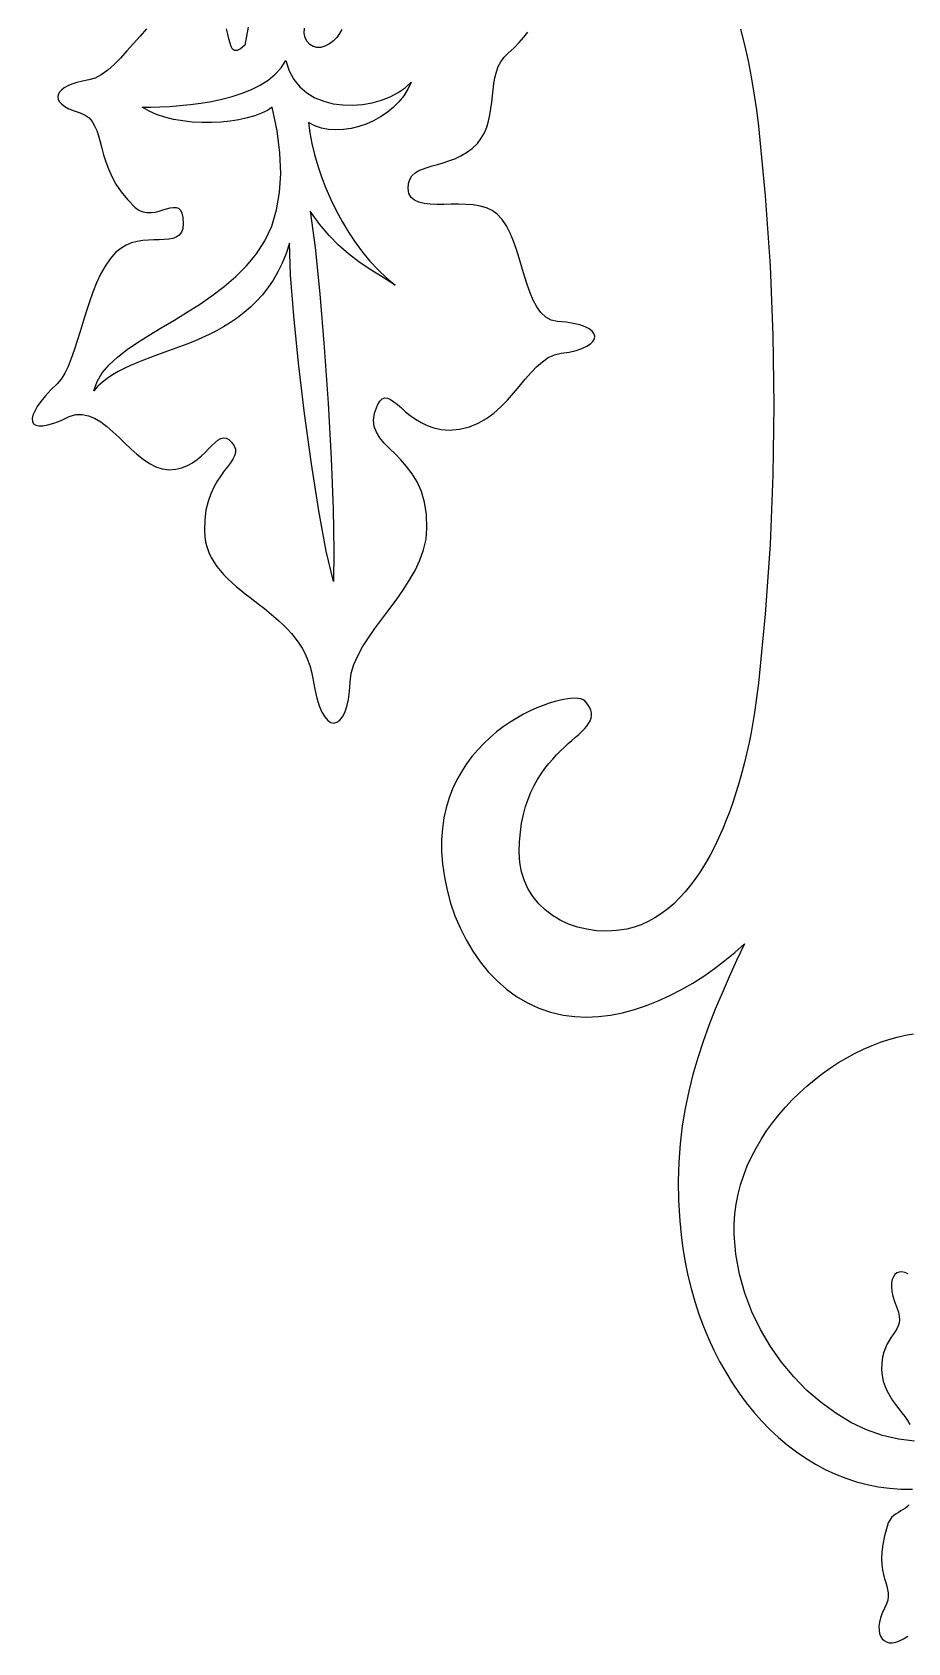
# Model space of a CAD drawing. Header units: metres. Extents: x -4.7 to 3.4, y -8.5 to 1.9.
# Drawn here: x -4.71 to -1.53, y -8.02 to -2.15 of the extents above; entities that cross this region are included whole.
import ezdxf

# ---------------------------------------------------------------- set-up
doc = ezdxf.new("R2010")
doc.units = ezdxf.units.M

msp = doc.modelspace()

# ---------------------------------------------------------------- linework, layer by layer
at = {"layer": 'BFLORSH.PLT', "color": 7}
for points in [[(-4.298, -2.1362), (-4.3221, -2.163), (-4.3459, -2.1903), (-4.3696, -2.2171), (-4.3932, -2.2428), (-4.4166, -2.2663), (-4.4398, -2.2869), (-4.463, -2.3038), (-4.4859, -2.316), (-4.5088, -2.3227), (-4.5314, -2.327), (-4.5518, -2.3321), (-4.5698, -2.338), (-4.5852, -2.3447), (-4.5981, -2.3519), (-4.6083, -2.3596), (-4.6156, -2.3677), (-4.6201, -2.3762), (-4.6216, -2.3848), (-4.62, -2.3936), (-4.6152, -2.4023), (-4.6071, -2.411), (-4.5956, -2.4195), (-4.5807, -2.4276), (-4.5621, -2.4354), (-4.5398, -2.4427), (-4.5221, -2.4505), (-4.5078, -2.461), (-4.4964, -2.474), (-4.4872, -2.4895), (-4.4798, -2.5071), (-4.4734, -2.5267), (-4.4676, -2.548), (-4.4617, -2.5709), (-4.455, -2.5952), (-4.4471, -2.6207), (-4.4374, -2.6472), (-4.4251, -2.6744), (-4.4098, -2.7023), (-4.3909, -2.7305), (-4.3677, -2.7589), (-4.3397, -2.7873), (-4.3258, -2.7975), (-4.3115, -2.8036), (-4.2968, -2.8063), (-4.282, -2.8062), (-4.2672, -2.804), (-4.2527, -2.8005), (-4.2387, -2.7964), (-4.2253, -2.7923), (-4.2127, -2.7889), (-4.2012, -2.787), (-4.1909, -2.7873), (-4.182, -2.7904), (-4.1748, -2.797), (-4.1694, -2.8079), (-4.166, -2.8238), (-4.1648, -2.8453), (-4.1665, -2.8637), (-4.1715, -2.8779), (-4.1793, -2.8883), (-4.1898, -2.8957), (-4.2027, -2.9004), (-4.2175, -2.9032), (-4.2341, -2.9046), (-4.252, -2.9053), (-4.2712, -2.9057), (-4.2911, -2.9065), (-4.3115, -2.9082), (-4.3322, -2.9115), (-4.3528, -2.9169), (-4.373, -2.925), (-4.3925, -2.9365), (-4.411, -2.9518), (-4.431, -2.9747), (-4.4491, -3.0011), (-4.4655, -3.0306), (-4.4803, -3.0626), (-4.4939, -3.0964), (-4.5065, -3.1316), (-4.5183, -3.1675), (-4.5294, -3.2035), (-4.5402, -3.2392), (-4.5508, -3.2739), (-4.5616, -3.307), (-4.5726, -3.3381), (-4.5841, -3.3664), (-4.5964, -3.3916), (-4.6097, -3.4129), (-4.6241, -3.4298), (-4.647, -3.4526), (-4.6667, -3.4741), (-4.683, -3.4942), (-4.696, -3.5127), (-4.7056, -3.5294), (-4.7118, -3.5442), (-4.7146, -3.557), (-4.7139, -3.5674), (-4.7097, -3.5755), (-4.702, -3.5809), (-4.6908, -3.5836), (-4.6759, -3.5834), (-4.6575, -3.58), (-4.6354, -3.5734), (-4.6096, -3.5634), (-4.5802, -3.5498), (-4.5563, -3.5425), (-4.533, -3.5416), (-4.5101, -3.5463), (-4.4876, -3.5558), (-4.4653, -3.5692), (-4.4433, -3.5858), (-4.4214, -3.6046), (-4.3995, -3.625), (-4.3776, -3.646), (-4.3556, -3.6669), (-4.3334, -3.6868), (-4.3109, -3.705), (-4.288, -3.7205), (-4.2648, -3.7326), (-4.241, -3.7405), (-4.2166, -3.7433), (-4.1922, -3.7414), (-4.17, -3.7362), (-4.1497, -3.7282), (-4.1313, -3.718), (-4.1145, -3.7062), (-4.0992, -3.6935), (-4.0852, -3.6803), (-4.0722, -3.6674), (-4.0603, -3.6553), (-4.0491, -3.6446), (-4.0385, -3.6359), (-4.0283, -3.6298), (-4.0184, -3.6269), (-4.0086, -3.6278), (-3.9986, -3.633), (-3.9884, -3.6433), (-3.979, -3.6562), (-3.9744, -3.6684), (-3.9741, -3.6804), (-3.9774, -3.6924), (-3.9838, -3.7047), (-3.9926, -3.7179), (-4.0034, -3.7321), (-4.0154, -3.7477), (-4.0282, -3.7652), (-4.041, -3.7847), (-4.0534, -3.8067), (-4.0647, -3.8315), (-4.0744, -3.8595), (-4.0819, -3.891), (-4.0865, -3.9263), (-4.0878, -3.9658), (-4.0864, -3.9871), (-4.0832, -4.0074), (-4.0781, -4.0267), (-4.0714, -4.045), (-4.0631, -4.0625), (-4.0534, -4.0793), (-4.0424, -4.0954), (-4.0302, -4.1108), (-4.0169, -4.1258), (-4.0026, -4.1403), (-3.9876, -4.1544), (-3.9718, -4.1683), (-3.9554, -4.1819), (-3.9386, -4.1954), (-3.9214, -4.2088), (-3.9039, -4.2223), (-3.8864, -4.2358), (-3.8689, -4.2495), (-3.8515, -4.2635), (-3.8344, -4.2778), (-3.8176, -4.2926), (-3.8014, -4.3078), (-3.7857, -4.3235), (-3.7708, -4.34), (-3.7568, -4.3571), (-3.7437, -4.375), (-3.7318, -4.3939), (-3.721, -4.4136), (-3.7116, -4.4344), (-3.7036, -4.4564), (-3.6973, -4.4795), (-3.6926, -4.5038), (-3.686, -4.5427), (-3.6781, -4.5761), (-3.6691, -4.6041), (-3.6593, -4.6267), (-3.6487, -4.6442), (-3.6378, -4.6565), (-3.6267, -4.6638), (-3.6156, -4.6662), (-3.6049, -4.6636), (-3.5946, -4.6563), (-3.5851, -4.6443), (-3.5765, -4.6277), (-3.5691, -4.6065), (-3.5632, -4.5809), (-3.5589, -4.551), (-3.5566, -4.5168), (-3.5528, -4.4851), (-3.5435, -4.4531), (-3.5294, -4.4209), (-3.5114, -4.3883), (-3.4902, -4.3553), (-3.4666, -4.3219), (-3.4414, -4.288), (-3.4155, -4.2537), (-3.3897, -4.2188), (-3.3647, -4.1834), (-3.3413, -4.1474), (-3.3204, -4.1107), (-3.3027, -4.0733), (-3.2891, -4.0353), (-3.2803, -3.9964), (-3.2772, -3.9568), (-3.2786, -3.9059), (-3.2855, -3.8613), (-3.2972, -3.8221), (-3.3126, -3.7879), (-3.3308, -3.7577), (-3.351, -3.7311), (-3.3721, -3.7073), (-3.3934, -3.6856), (-3.4139, -3.6654), (-3.4326, -3.646), (-3.4487, -3.6266), (-3.4612, -3.6067), (-3.4692, -3.5856), (-3.4718, -3.5625), (-3.4682, -3.5368), (-3.4572, -3.5078), (-3.4488, -3.4934), (-3.44, -3.4849), (-3.4306, -3.4815), (-3.4204, -3.4826), (-3.4095, -3.4875), (-3.3976, -3.4955), (-3.3846, -3.506), (-3.3703, -3.5182), (-3.3548, -3.5316), (-3.3377, -3.5453), (-3.319, -3.5589), (-3.2985, -3.5714), (-3.2762, -3.5824), (-3.2518, -3.591), (-3.2253, -3.5967), (-3.1966, -3.5988), (-3.158, -3.5958), (-3.1227, -3.5873), (-3.0903, -3.5741), (-3.0606, -3.5569), (-3.0332, -3.5366), (-3.0078, -3.5138), (-2.984, -3.4893), (-2.9615, -3.4639), (-2.9399, -3.4383), (-2.919, -3.4133), (-2.8984, -3.3897), (-2.8778, -3.3682), (-2.8568, -3.3496), (-2.8352, -3.3347), (-2.8125, -3.3242), (-2.7884, -3.3188), (-2.7591, -3.3143), (-2.7338, -3.3084), (-2.7125, -3.3014), (-2.6952, -3.2935), (-2.6819, -3.2848), (-2.6726, -3.2757), (-2.6674, -3.2662), (-2.6661, -3.2567), (-2.6689, -3.2473), (-2.6757, -3.2383), (-2.6866, -3.2298), (-2.7015, -3.2221), (-2.7204, -3.2154), (-2.7433, -3.2099), (-2.7703, -3.2058), (-2.8014, -3.2033), (-2.8245, -3.198), (-2.8446, -3.1869), (-2.8619, -3.1707), (-2.877, -3.1501), (-2.8901, -3.1257), (-2.9017, -3.0983), (-2.9122, -3.0687), (-2.922, -3.0373), (-2.9315, -3.0051), (-2.941, -2.9726), (-2.951, -2.9406), (-2.9618, -2.9097), (-2.9739, -2.8807), (-2.9877, -2.8542), (-3.0035, -2.831), (-3.0217, -2.8118), (-3.0396, -2.7984), (-3.0604, -2.7888), (-3.0837, -2.7822), (-3.1088, -2.7782), (-3.1351, -2.7762), (-3.1621, -2.7755), (-3.1893, -2.7757), (-3.216, -2.7761), (-3.2417, -2.7761), (-3.2658, -2.7752), (-3.2878, -2.7728), (-3.3071, -2.7684), (-3.323, -2.7613), (-3.3351, -2.7509), (-3.3428, -2.7368), (-3.3455, -2.7183), (-3.3444, -2.7), (-3.3398, -2.685), (-3.3321, -2.6727), (-3.3217, -2.6627), (-3.3087, -2.6545), (-3.2936, -2.6476), (-3.2766, -2.6417), (-3.2582, -2.6362), (-3.2385, -2.6307), (-3.2179, -2.6247), (-3.1968, -2.6179), (-3.1754, -2.6096), (-3.1541, -2.5995), (-3.1331, -2.5872), (-3.1129, -2.5721), (-3.0936, -2.5538), (-3.0794, -2.5351), (-3.0681, -2.5152), (-3.0593, -2.4942), (-3.0527, -2.4724), (-3.0478, -2.4499), (-3.0442, -2.4271), (-3.0413, -2.404), (-3.0389, -2.381), (-3.0364, -2.3582), (-3.0334, -2.336), (-3.0295, -2.3144), (-3.0243, -2.2937), (-3.0173, -2.2742), (-3.0081, -2.2561), (-2.9963, -2.2395), (-2.9814, -2.2247), (-2.96, -2.2052), (-2.9409, -2.1858), (-2.9242, -2.1668), (-2.9101, -2.1485)], [(-3.9281, -2.1309), (-3.9409, -2.1962), (-3.9567, -2.2089), (-3.9688, -2.215), (-3.978, -2.2152), (-3.9849, -2.2104), (-3.9901, -2.2012), (-3.9943, -2.1885), (-3.9981, -2.173), (-4.0022, -2.1554), (-4.0073, -2.1365)], [(-3.5865, -2.139), (-3.5954, -2.154), (-3.6055, -2.1679), (-3.6174, -2.1805), (-3.6316, -2.1913), (-3.6486, -2.2002), (-3.6637, -2.2042), (-3.6782, -2.2041), (-3.6916, -2.2003), (-3.7034, -2.193), (-3.713, -2.1825), (-3.72, -2.1689), (-3.7237, -2.1526), (-3.7236, -2.1337)], [(-2.1347, -2.1378), (-2.1205, -2.195), (-2.1077, -2.253), (-2.0962, -2.3118), (-2.0861, -2.3713), (-2.0774, -2.4313), (-2.07, -2.4917), (-2.0452, -2.7455), (-2.0275, -2.9997), (-2.0169, -3.2541), (-2.0134, -3.5084), (-2.0169, -3.7625), (-2.0275, -4.0162), (-2.0452, -4.2692), (-2.07, -4.5213), (-2.0741, -4.5566), (-2.0788, -4.5923), (-2.0842, -4.6283), (-2.0902, -4.6645), (-2.0969, -4.7009), (-2.1042, -4.7374), (-2.1122, -4.7739), (-2.1208, -4.8102), (-2.1302, -4.8463), (-2.1402, -4.8822), (-2.151, -4.9176), (-2.1624, -4.9526), (-2.1745, -4.9871), (-2.1874, -5.0209), (-2.201, -5.0539), (-2.2153, -5.0862), (-2.2303, -5.1175), (-2.2461, -5.1478), (-2.2627, -5.177), (-2.28, -5.2051), (-2.2981, -5.2319), (-2.3169, -5.2573), (-2.3365, -5.2813), (-2.3569, -5.3037), (-2.3782, -5.3246), (-2.4002, -5.3437), (-2.423, -5.361), (-2.4466, -5.3764), (-2.4711, -5.3898), (-2.4964, -5.4012), (-2.5225, -5.4104), (-2.5495, -5.4174), (-2.5869, -5.4227), (-2.6238, -5.4246), (-2.6599, -5.423), (-2.6951, -5.4181), (-2.729, -5.4101), (-2.7613, -5.3989), (-2.7919, -5.3847), (-2.8203, -5.3676), (-2.8464, -5.3476), (-2.8699, -5.325), (-2.8905, -5.2997), (-2.908, -5.2719), (-2.9221, -5.2417), (-2.9324, -5.2091), (-2.9388, -5.1743), (-2.941, -5.1374), (-2.94, -5.0996), (-2.937, -5.0641), (-2.9322, -5.0308), (-2.9258, -4.9997), (-2.9179, -4.9705), (-2.9086, -4.9432), (-2.8982, -4.9178), (-2.8867, -4.894), (-2.8743, -4.8719), (-2.8612, -4.8513), (-2.8476, -4.8321), (-2.8335, -4.8143), (-2.8192, -4.7976), (-2.8047, -4.7821), (-2.7904, -4.7677), (-2.7762, -4.7542), (-2.7623, -4.7415), (-2.749, -4.7295), (-2.7363, -4.7182), (-2.7245, -4.7075), (-2.7136, -4.6972), (-2.7039, -4.6872), (-2.6954, -4.6775), (-2.6883, -4.668), (-2.6829, -4.6585), (-2.6792, -4.649), (-2.6774, -4.6394), (-2.6776, -4.6295), (-2.68, -4.6193), (-2.6848, -4.6087), (-2.6921, -4.5976), (-2.7021, -4.5858), (-2.7079, -4.5815), (-2.7163, -4.5784), (-2.7271, -4.5766), (-2.7402, -4.5762), (-2.7552, -4.577), (-2.7721, -4.5792), (-2.7907, -4.5828), (-2.8106, -4.5878), (-2.8318, -4.5942), (-2.8541, -4.602), (-2.8772, -4.6113), (-2.901, -4.6221), (-2.9253, -4.6343), (-2.9498, -4.6481), (-2.9745, -4.6634), (-2.999, -4.6803), (-3.0233, -4.6987), (-3.047, -4.7188), (-3.0701, -4.7405), (-3.0923, -4.7638), (-3.1135, -4.7888), (-3.1333, -4.8154), (-3.1518, -4.8438), (-3.1685, -4.8739), (-3.1835, -4.9058), (-3.1964, -4.9394), (-3.2071, -4.9748), (-3.2153, -5.012), (-3.221, -5.051), (-3.2238, -5.0919), (-3.2237, -5.1347), (-3.2203, -5.1794), (-3.2136, -5.2276), (-3.2038, -5.2754), (-3.1909, -5.3225), (-3.175, -5.3685), (-3.1562, -5.4131), (-3.1347, -5.4562), (-3.1104, -5.4973), (-3.0834, -5.5361), (-3.0539, -5.5725), (-3.0218, -5.606), (-2.9873, -5.6363), (-2.9505, -5.6633), (-2.9114, -5.6865), (-2.8701, -5.7057), (-2.8267, -5.7206), (-2.7812, -5.7309), (-2.7388, -5.7364), (-2.6958, -5.7381), (-2.6524, -5.7362), (-2.6088, -5.7309), (-2.565, -5.7223), (-2.5213, -5.7108), (-2.4778, -5.6963), (-2.4347, -5.6793), (-2.3921, -5.6597), (-2.3502, -5.638), (-2.3091, -5.6141), (-2.2689, -5.5884), (-2.2299, -5.5611), (-2.1922, -5.5322), (-2.1559, -5.5021), (-2.1212, -5.4709), (-2.1494, -5.5313), (-2.1765, -5.591), (-2.2024, -5.6502), (-2.227, -5.7092), (-2.2501, -5.7681), (-2.2715, -5.8273), (-2.291, -5.8869), (-2.3085, -5.9471), (-2.3239, -6.0083), (-2.3369, -6.0705), (-2.3474, -6.1342), (-2.3552, -6.1993), (-2.3602, -6.2663), (-2.3622, -6.3354), (-2.361, -6.4066), (-2.3566, -6.4804), (-2.3517, -6.5313), (-2.345, -6.5816), (-2.3366, -6.631), (-2.3265, -6.6797), (-2.3147, -6.7275), (-2.3014, -6.7744), (-2.2864, -6.8203), (-2.2698, -6.8651), (-2.2518, -6.9087), (-2.2323, -6.9512), (-2.2114, -6.9925), (-2.189, -7.0324), (-2.1654, -7.071), (-2.1403, -7.1081), (-2.1141, -7.1437), (-2.0866, -7.1778), (-2.0578, -7.2102), (-2.028, -7.2409), (-1.9969, -7.2699), (-1.9649, -7.2971), (-1.9317, -7.3223), (-1.8976, -7.3457), (-1.8625, -7.367), (-1.8264, -7.3863), (-1.7895, -7.4034), (-1.7517, -7.4184), (-1.7131, -7.4311), (-1.6738, -7.4414), (-1.6337, -7.4494), (-1.5929, -7.455), (-1.5514, -7.458), (-1.5093, -7.4585)], [(-1.5021, -7.2829), (-1.5602, -7.2766), (-1.6184, -7.2629), (-1.6762, -7.2423), (-1.7331, -7.2151), (-1.7885, -7.1818), (-1.842, -7.1429), (-1.8931, -7.0986), (-1.9411, -7.0494), (-1.9858, -6.9957), (-2.0264, -6.938), (-2.0625, -6.8766), (-2.0936, -6.8119), (-2.1193, -6.7444), (-2.1389, -6.6745), (-2.1519, -6.6025), (-2.1579, -6.5289), (-2.1581, -6.492), (-2.1557, -6.4555), (-2.151, -6.4194), (-2.144, -6.3838), (-2.1348, -6.3488), (-2.1236, -6.3144), (-2.1104, -6.2806), (-2.0953, -6.2474), (-2.0785, -6.2151), (-2.0601, -6.1835), (-2.0401, -6.1528), (-2.0186, -6.123), (-1.9958, -6.0942), (-1.9718, -6.0663), (-1.9467, -6.0395), (-1.9205, -6.0138), (-1.8934, -5.9893), (-1.8655, -5.966), (-1.8369, -5.9439), (-1.8077, -5.9232), (-1.7779, -5.9038), (-1.7478, -5.8859), (-1.7174, -5.8694), (-1.6867, -5.8544), (-1.656, -5.841), (-1.6253, -5.8292), (-1.5947, -5.8191), (-1.5644, -5.8107), (-1.5343, -5.8041), (-1.5047, -5.7993)], [(-1.5247, -6.6742), (-1.5364, -6.6689), (-1.5472, -6.6666), (-1.557, -6.6671), (-1.5655, -6.6703), (-1.5728, -6.6759), (-1.5786, -6.684), (-1.5828, -6.6943), (-1.5852, -6.7067), (-1.5857, -6.7212), (-1.5843, -6.7374), (-1.5806, -6.7554), (-1.5746, -6.7749), (-1.5662, -6.7959), (-1.5602, -6.8127), (-1.557, -6.8275), (-1.5563, -6.8407), (-1.5578, -6.8526), (-1.5612, -6.8635), (-1.566, -6.8738), (-1.572, -6.884), (-1.5788, -6.8942), (-1.586, -6.9049), (-1.5934, -6.9164), (-1.6006, -6.9291), (-1.6072, -6.9433), (-1.613, -6.9594), (-1.6175, -6.9777), (-1.6205, -6.9986), (-1.6216, -7.0224), (-1.6196, -7.0442), (-1.6152, -7.0645), (-1.6089, -7.0836), (-1.6008, -7.1015), (-1.5915, -7.1185), (-1.5812, -7.1347), (-1.5703, -7.1501), (-1.5591, -7.1651), (-1.548, -7.1796), (-1.5373, -7.1939), (-1.5274, -7.2081), (-1.5187, -7.2224)], [(-1.5205, -7.5154), (-1.5272, -7.5219), (-1.5347, -7.5276), (-1.5429, -7.5328), (-1.5515, -7.5377), (-1.5602, -7.5428), (-1.5689, -7.5483), (-1.5771, -7.5546), (-1.5847, -7.562), (-1.5915, -7.5708), (-1.5971, -7.5813), (-1.6014, -7.594), (-1.6109, -7.629), (-1.6172, -7.66), (-1.6206, -7.6875), (-1.6216, -7.7118), (-1.6207, -7.7333), (-1.6182, -7.7523), (-1.6148, -7.7693), (-1.6107, -7.7846), (-1.6065, -7.7986), (-1.6026, -7.8117), (-1.5994, -7.8242), (-1.5975, -7.8365), (-1.5972, -7.8491), (-1.599, -7.8623), (-1.6033, -7.8765), (-1.6107, -7.892), (-1.6191, -7.91), (-1.6252, -7.9271), (-1.6291, -7.9431), (-1.631, -7.958), (-1.6308, -7.9716), (-1.6287, -7.9838), (-1.6249, -7.9944), (-1.6193, -8.0032), (-1.6121, -8.0101), (-1.6035, -8.015), (-1.5934, -8.0178), (-1.5821, -8.0182), (-1.5696, -8.0162), (-1.556, -8.0116), (-1.5414, -8.0042), (-1.5259, -7.994)]]:
    msp.add_lwpolyline(points, dxfattribs=at)
msp.add_lwpolyline([(-3.8982, -2.9569), (-3.867, -2.9085), (-3.8425, -2.8551), (-3.8246, -2.7964), (-3.8136, -2.7325), (-3.8096, -2.6632), (-3.8126, -2.5884), (-3.8227, -2.5079), (-3.8402, -2.4217), (-3.8577, -2.4335), (-3.8791, -2.4441), (-3.9039, -2.4534), (-3.9316, -2.4613), (-3.9618, -2.4678), (-3.9938, -2.4728), (-4.0274, -2.4762), (-4.0619, -2.4779), (-4.0968, -2.4779), (-4.1318, -2.476), (-4.1662, -2.4723), (-4.1997, -2.4665), (-4.2317, -2.4586), (-4.2617, -2.4486), (-4.2893, -2.4363), (-4.314, -2.4217), (-4.283, -2.4215), (-4.2496, -2.4206), (-4.2141, -2.4189), (-4.1771, -2.4162), (-4.1391, -2.4125), (-4.1006, -2.4074), (-4.0619, -2.401), (-4.0237, -2.3929), (-3.9864, -2.3831), (-3.9505, -2.3714), (-3.9164, -2.3576), (-3.8847, -2.3415), (-3.8559, -2.3231), (-3.8303, -2.3022), (-3.8086, -2.2785), (-3.7912, -2.252), (-3.7792, -2.2893), (-3.7619, -2.3213), (-3.74, -2.3482), (-3.7141, -2.3702), (-3.6848, -2.3876), (-3.6529, -2.4006), (-3.6191, -2.4093), (-3.5839, -2.414), (-3.548, -2.4149), (-3.5121, -2.4122), (-3.4769, -2.406), (-3.4431, -2.3966), (-3.4112, -2.3842), (-3.382, -2.369), (-3.3561, -2.3512), (-3.3342, -2.331), (-3.3465, -2.3563), (-3.3617, -2.3801), (-3.3797, -2.4023), (-3.4, -2.4226), (-3.4224, -2.4411), (-3.4465, -2.4575), (-3.4719, -2.4717), (-3.4985, -2.4835), (-3.5257, -2.4929), (-3.5534, -2.4997), (-3.5811, -2.5038), (-3.6085, -2.5049), (-3.6354, -2.503), (-3.6613, -2.498), (-3.6859, -2.4896), (-3.709, -2.4778), (-3.7036, -2.5155), (-3.696, -2.5545), (-3.6863, -2.5944), (-3.6744, -2.6351), (-3.6606, -2.6761), (-3.6448, -2.7172), (-3.6271, -2.7581), (-3.6076, -2.7986), (-3.5863, -2.8383), (-3.5633, -2.8769), (-3.5386, -2.9141), (-3.5123, -2.9498), (-3.4846, -2.9834), (-3.4553, -3.0149), (-3.4247, -3.0439), (-3.3927, -3.07), (-3.4404, -3.0407), (-3.4842, -3.013), (-3.5248, -2.9855), (-3.5628, -2.9567), (-3.5989, -2.9253), (-3.6338, -2.8898), (-3.6679, -2.8488), (-3.7021, -2.8009), (-3.6839, -2.933), (-3.6666, -3.1027), (-3.6508, -3.2964), (-3.6372, -3.5006), (-3.6263, -3.7017), (-3.619, -3.8862), (-3.6157, -4.0405), (-3.6173, -4.151), (-3.6437, -4.0401), (-3.6711, -3.8932), (-3.698, -3.7221), (-3.7231, -3.5386), (-3.7451, -3.3546), (-3.7624, -3.182), (-3.7739, -3.0325), (-3.778, -2.9181), (-3.7903, -2.9555), (-3.8044, -2.9902), (-3.8202, -3.0224), (-3.8375, -3.0523), (-3.8562, -3.0799), (-3.8762, -3.1055), (-3.8975, -3.129), (-3.9198, -3.1508), (-3.9431, -3.1708), (-3.9673, -3.1893), (-3.9922, -3.2063), (-4.0177, -3.222), (-4.0438, -3.2365), (-4.0703, -3.2499), (-4.0971, -3.2624), (-4.1241, -3.2741), (-4.1512, -3.2851), (-4.1782, -3.2955), (-4.2051, -3.3055), (-4.2317, -3.3152), (-4.258, -3.3248), (-4.2838, -3.3343), (-4.3089, -3.3439), (-4.3334, -3.3537), (-4.357, -3.3638), (-4.3797, -3.3745), (-4.4014, -3.3857), (-4.4219, -3.3976), (-4.4411, -3.4105), (-4.4589, -3.4243), (-4.4753, -3.4392), (-4.49, -3.4553), (-4.4781, -3.4217), (-4.4593, -3.3903), (-4.4344, -3.3608), (-4.4042, -3.3326), (-4.3693, -3.3055), (-4.3306, -3.279), (-4.2888, -3.2527), (-4.2447, -3.2262), (-4.1989, -3.199), (-4.1524, -3.1708), (-4.1058, -3.1412), (-4.0599, -3.1097), (-4.0154, -3.0759), (-3.9731, -3.0394), (-3.9338, -2.9999)], close=True, dxfattribs=at)

doc.saveas('drawing.dxf')
